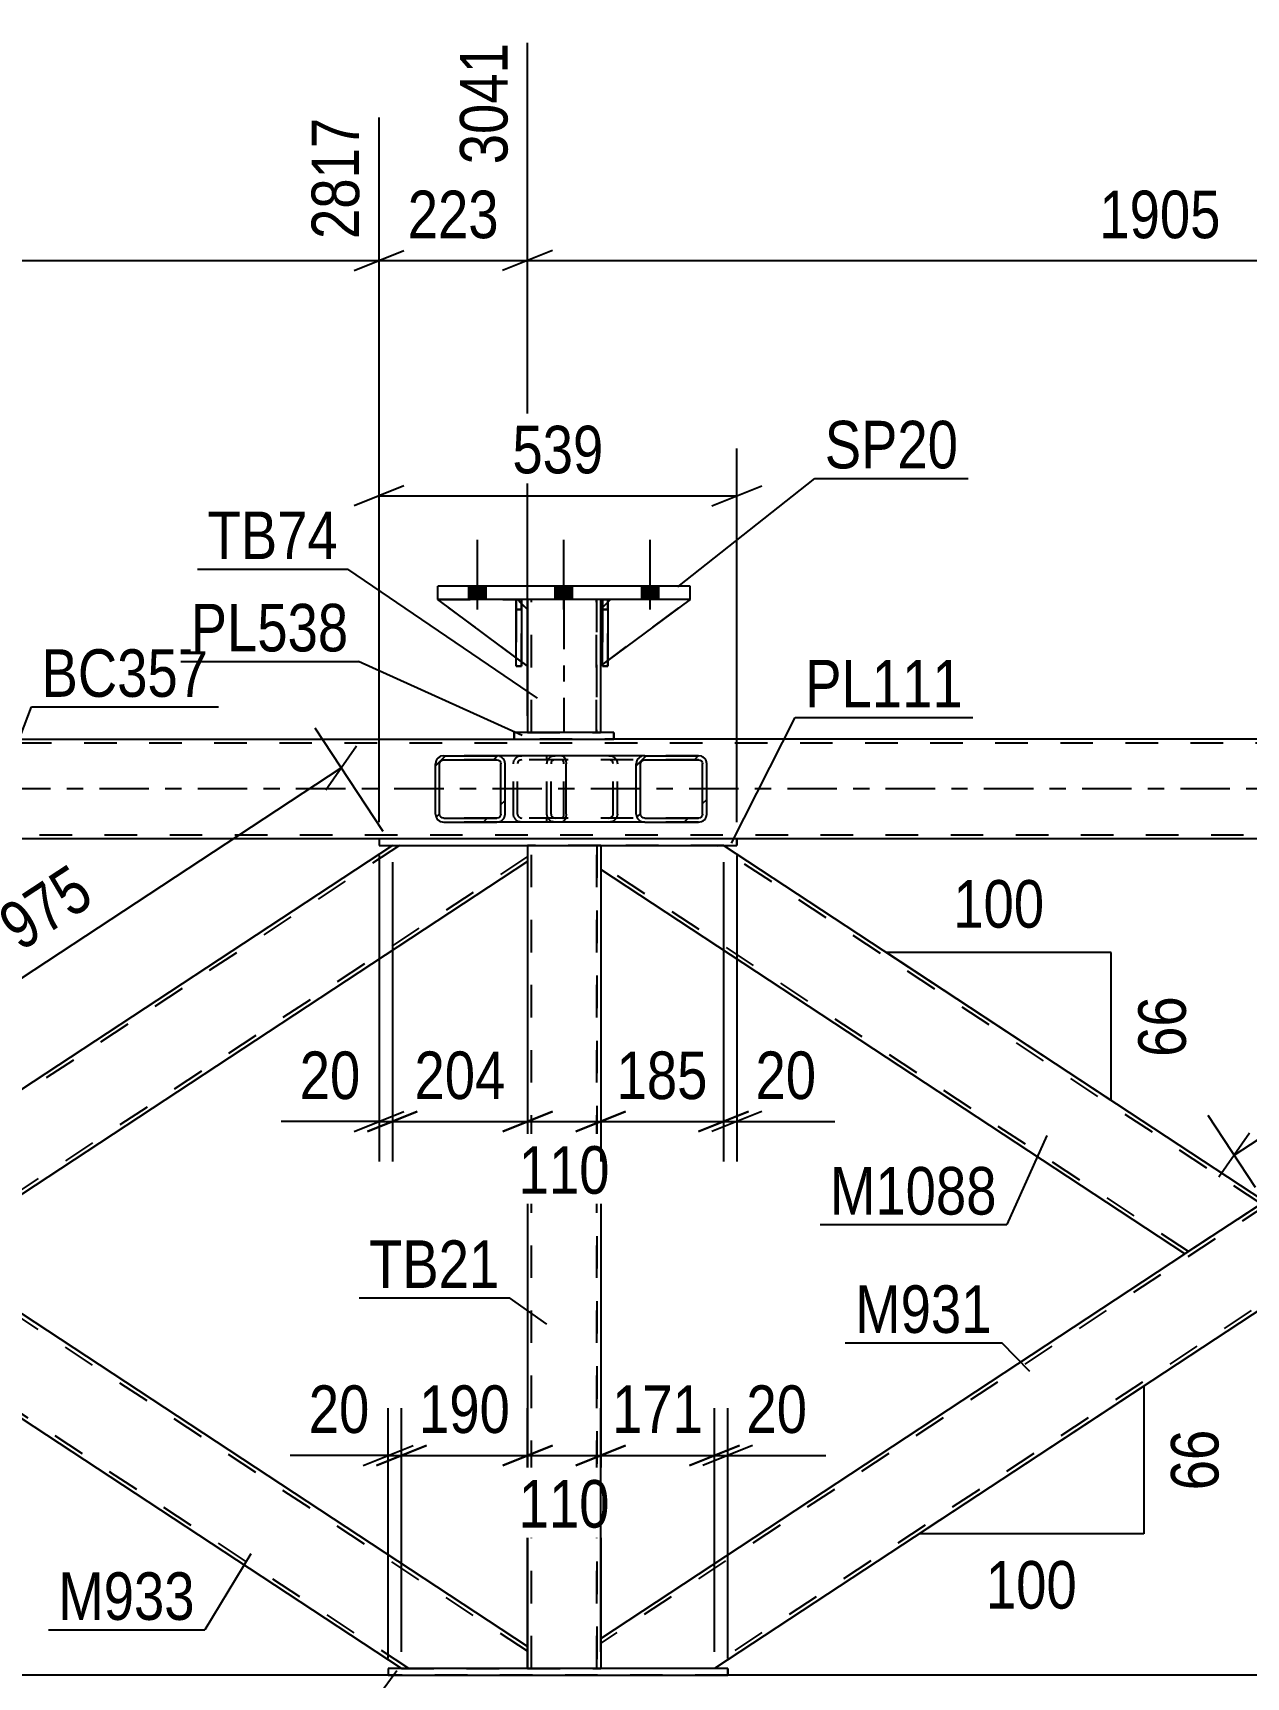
# Model space of a CAD drawing. Header units: millimetres. Extents: x -853 to 336, y -866 to -25.
# Drawn here: x -694 to -620.9, y -544.6 to -445.6 of the extents above; entities that cross this region are included whole.
import ezdxf

# ---------------------------------------------------------------- set-up
doc = ezdxf.new("R2010")
doc.units = ezdxf.units.MM
doc.linetypes.add('DXK_LINE_DOT2', pattern=[3.9198, 1.9599, -1.9599])
doc.linetypes.add('DXK_LINE_DOT3', pattern=[5.9187, 2.979, -0.9799, 0.9799, -0.9799])
doc.styles.add('Arial Narrow', font='ARIALN.TTF', dxfattribs={"height": 0.2})

# ---------------------------------------------------------------- blocks, each defined once
blk = doc.blocks.new('Part-570393679-5913 - 5909')
at = {"linetype": 'Continuous'}
h = blk.add_hatch(dxfattribs=at)
h.set_pattern_fill('', scale=0.7, style=0, pattern_type=0)
h.set_pattern_definition([(45, (-669.7082, -492.8504), (-1.57154, 1.57154), [])])
h.paths.add_polyline_path([(-669.747, -492.667), (-669.708, -492.85), (-669.599, -493.006), (-669.436, -493.11), (-669.243, -493.147), (-666.054, -493.147), (-665.861, -493.11), (-665.698, -493.006), (-665.589, -492.85), (-665.55, -492.667), (-665.55, -489.627), (-665.589, -489.443), (-665.698, -489.287), (-665.861, -489.183), (-666.054, -489.147), (-669.243, -489.147), (-669.436, -489.183), (-669.599, -489.287), (-669.708, -489.443), (-669.747, -489.627)])
h.paths.add_polyline_path([(-669.476, -489.535), (-669.421, -489.457), (-669.339, -489.405), (-669.243, -489.387), (-666.054, -489.387), (-665.957, -489.405), (-665.876, -489.457), (-665.821, -489.535), (-665.802, -489.627), (-665.802, -492.667), (-665.821, -492.759), (-665.876, -492.836), (-665.957, -492.888), (-666.054, -492.907), (-669.243, -492.907), (-669.339, -492.888), (-669.421, -492.836), (-669.476, -492.759), (-669.495, -492.667), (-669.495, -489.627)])
at = {"color": 2, "linetype": 'Continuous'}
for p, q in [((-669.708, -489.443), (-669.747, -489.627)), ((-669.747, -492.667), (-669.747, -489.627)), ((-669.495, -489.627), (-669.476, -489.535)), ((-669.495, -492.667), (-669.495, -489.627)), ((-669.476, -489.535), (-669.421, -489.457)), ((-669.243, -489.147), (-669.436, -489.183)), ((-669.421, -489.457), (-669.339, -489.405)), ((-669.339, -489.405), (-669.243, -489.387)), ((-669.243, -489.147), (-666.054, -489.147)), ((-669.243, -489.387), (-666.054, -489.387)), ((-662.144, -489.147), (-666.054, -489.147)), ((-665.861, -489.183), (-666.054, -489.147)), ((-666.054, -489.387), (-665.957, -489.405)), ((-665.957, -489.405), (-665.876, -489.457)), ((-665.876, -489.457), (-665.821, -489.535)), ((-665.821, -489.535), (-665.802, -489.627)), ((-665.802, -492.667), (-665.802, -489.627)), ((-665.55, -489.627), (-665.589, -489.443)), ((-665.55, -492.667), (-665.55, -489.627)), ((-662.144, -489.147), (-662.041, -489.183)), ((-662.041, -489.183), (-661.953, -489.287)), ((-661.953, -489.287), (-661.895, -489.443)), ((-661.895, -489.443), (-661.875, -489.627)), ((-661.875, -492.667), (-661.875, -489.627)), ((-669.747, -492.667), (-669.708, -492.85)), ((-669.476, -492.759), (-669.495, -492.667)), ((-669.421, -492.836), (-669.476, -492.759)), ((-669.339, -492.888), (-669.421, -492.836)), ((-669.243, -492.907), (-669.339, -492.888)), ((-669.243, -492.907), (-666.054, -492.907)), ((-665.957, -492.888), (-666.054, -492.907)), ((-665.876, -492.836), (-665.957, -492.888)), ((-665.821, -492.759), (-665.876, -492.836)), ((-665.802, -492.667), (-665.821, -492.759)), ((-665.589, -492.85), (-665.55, -492.667)), ((-661.953, -493.006), (-662.041, -493.11)), ((-661.895, -492.85), (-661.953, -493.006)), ((-661.875, -492.667), (-661.895, -492.85)), ((-669.436, -493.11), (-669.243, -493.147)), ((-669.243, -493.147), (-666.054, -493.147)), ((-666.054, -493.147), (-665.861, -493.11)), ((-662.144, -493.147), (-666.054, -493.147)), ((-662.041, -493.11), (-662.144, -493.147))]:
    blk.add_line(p, q, dxfattribs=at)
at = {"color": 7, "linetype": 'DXK_LINE_DOT2'}
for p, q in [((-666.054, -489.147), (-669.243, -489.147)), ((-662.144, -489.387), (-669.243, -489.387)), ((-665.054, -489.627), (-665.016, -489.443)), ((-665.054, -492.667), (-665.054, -489.627)), ((-664.783, -489.535), (-664.803, -489.627)), ((-664.803, -492.667), (-664.803, -489.627)), ((-664.729, -489.457), (-664.783, -489.535)), ((-664.743, -489.183), (-664.551, -489.147)), ((-664.647, -489.405), (-664.729, -489.457)), ((-664.551, -489.387), (-664.647, -489.405)), ((-663.041, -489.387), (-663.041, -489.147)), ((-662.092, -489.405), (-662.144, -489.387)), ((-662.049, -489.457), (-662.092, -489.405)), ((-662.019, -489.535), (-662.049, -489.457)), ((-662.009, -489.627), (-662.019, -489.535)), ((-662.009, -492.667), (-662.009, -489.627)), ((-662.144, -492.907), (-669.243, -492.907)), ((-665.016, -492.85), (-665.054, -492.667)), ((-664.803, -492.667), (-664.783, -492.759)), ((-664.783, -492.759), (-664.729, -492.836)), ((-664.729, -492.836), (-664.707, -492.85)), ((-664.707, -492.85), (-664.647, -492.888)), ((-664.647, -492.888), (-664.551, -492.907)), ((-663.041, -493.147), (-663.041, -492.907)), ((-662.144, -492.907), (-662.092, -492.888)), ((-662.092, -492.888), (-662.049, -492.836)), ((-662.049, -492.836), (-662.019, -492.759)), ((-662.019, -492.759), (-662.009, -492.667)), ((-666.054, -493.147), (-669.243, -493.147)), ((-664.551, -493.147), (-664.743, -493.11))]:
    blk.add_line(p, q, dxfattribs=at)
at = {"color": 2, "linetype": 'Continuous'}
for centre, start, end in [((-669.258, -489.642), 111.1513, 156.10485), ((-666.039, -489.642), 23.89515, 68.8487), ((-669.258, -492.651), 203.89515, 248.8487), ((-666.039, -492.651), 291.1513, 336.10485)]:
    blk.add_arc(centre, 0.492, start, end, dxfattribs=at)
at = {"color": 7, "linetype": 'DXK_LINE_DOT2'}
for centre, start, end in [((-664.566, -489.642), 111.15131, 156.10486), ((-664.566, -492.651), 203.89514, 248.84869)]:
    blk.add_arc(centre, 0.492, start, end, dxfattribs=at)
blk = doc.blocks.new('Part-570393679-5984 - 5909')
at = {"color": 7, "linetype": 'DXK_LINE_DOT2'}
for p, q in [((-659.794, -494.547), (-664.194, -494.547)), ((-664.194, -494.547), (-664.194, -495.438)), ((-664.194, -494.547), (-664.194, -544.106)), ((-663.954, -544.106), (-663.954, -494.547)), ((-663.954, -544.106), (-663.954, -494.547)), ((-660.034, -544.106), (-660.034, -494.547)), ((-660.034, -494.547), (-660.034, -544.106)), ((-659.794, -494.547), (-659.794, -495.932)), ((-659.794, -494.547), (-659.794, -544.106)), ((-659.794, -542.361), (-659.794, -544.106)), ((-664.194, -542.855), (-664.194, -544.106)), ((-664.194, -544.106), (-659.794, -544.106))]:
    blk.add_line(p, q, dxfattribs=at)
at = {"color": 2, "linetype": 'Continuous'}
for p, q in [((-664.194, -495.438), (-664.194, -542.855)), ((-659.794, -495.932), (-659.794, -542.361))]:
    blk.add_line(p, q, dxfattribs=at)
blk = doc.blocks.new('Part-570393679-6314 - 5909')
at = {"color": 2, "linetype": 'Continuous'}
for p, q in [((-664.206, -479.746), (-664.206, -480.346)), ((-659.806, -479.746), (-659.806, -480.346)), ((-664.206, -483.746), (-664.206, -487.747)), ((-659.806, -483.746), (-659.806, -487.747))]:
    blk.add_line(p, q, dxfattribs=at)
at = {"color": 7, "linetype": 'DXK_LINE_DOT2'}
for p, q in [((-659.806, -479.746), (-664.206, -479.746)), ((-664.206, -479.746), (-664.206, -487.747)), ((-663.966, -487.747), (-663.966, -479.746)), ((-663.966, -487.747), (-663.966, -479.746)), ((-660.046, -487.747), (-660.046, -479.746)), ((-660.046, -479.746), (-660.046, -487.747)), ((-659.806, -479.746), (-659.806, -487.747)), ((-664.206, -480.346), (-664.206, -483.746)), ((-659.806, -480.346), (-659.806, -483.746)), ((-664.206, -487.747), (-659.806, -487.747))]:
    blk.add_line(p, q, dxfattribs=at)
at = {"color": 7, "linetype": 'DXK_LINE_DOT3'}
blk.add_line((-662.006, -479.746), (-662.006, -487.747), dxfattribs=at)
blk = doc.blocks.new('Part-570393679-5993 - 5909')
at = {"linetype": 'Continuous'}
h = blk.add_hatch(dxfattribs=at)
h.set_pattern_fill('', scale=0.7, style=0, pattern_type=0)
h.set_pattern_definition([(45, (-657.6169, -492.8504), (-1.57154, 1.57154), [])])
h.paths.add_polyline_path([(-657.656, -492.667), (-657.617, -492.85), (-657.506, -493.006), (-657.34, -493.11), (-657.145, -493.147), (-653.91, -493.147), (-653.714, -493.11), (-653.549, -493.006), (-653.438, -492.85), (-653.399, -492.667), (-653.399, -489.627), (-653.438, -489.443), (-653.549, -489.287), (-653.714, -489.183), (-653.91, -489.147), (-657.145, -489.147), (-657.34, -489.183), (-657.506, -489.287), (-657.617, -489.443), (-657.656, -489.627)])
h.paths.add_polyline_path([(-657.381, -489.535), (-657.326, -489.457), (-657.243, -489.405), (-657.145, -489.387), (-653.91, -489.387), (-653.812, -489.405), (-653.729, -489.457), (-653.674, -489.535), (-653.654, -489.627), (-653.654, -492.667), (-653.674, -492.759), (-653.729, -492.836), (-653.812, -492.888), (-653.91, -492.907), (-657.145, -492.907), (-657.243, -492.888), (-657.326, -492.836), (-657.381, -492.759), (-657.4, -492.667), (-657.4, -489.627)])
at = {"color": 7, "linetype": 'DXK_LINE_DOT2'}
for p, q in [((-663.041, -489.627), (-663.003, -489.443)), ((-663.041, -492.667), (-663.041, -489.627)), ((-662.767, -489.535), (-662.786, -489.627)), ((-662.786, -492.667), (-662.786, -489.627)), ((-662.711, -489.457), (-662.767, -489.535)), ((-662.726, -489.183), (-662.531, -489.147)), ((-662.628, -489.405), (-662.711, -489.457)), ((-662.531, -489.387), (-662.628, -489.405)), ((-662.144, -489.147), (-662.531, -489.147)), ((-653.91, -489.387), (-662.531, -489.387)), ((-659.296, -489.147), (-659.1, -489.183)), ((-659.198, -489.405), (-659.296, -489.387)), ((-659.115, -489.457), (-659.198, -489.405)), ((-659.06, -489.535), (-659.115, -489.457)), ((-659.04, -489.627), (-659.06, -489.535)), ((-659.04, -492.667), (-659.04, -489.627)), ((-658.824, -489.443), (-658.785, -489.627)), ((-658.785, -492.667), (-658.785, -489.627)), ((-653.91, -489.147), (-657.145, -489.147)), ((-663.003, -492.85), (-663.041, -492.667)), ((-662.786, -492.667), (-662.767, -492.759)), ((-662.767, -492.759), (-662.711, -492.836)), ((-662.711, -492.836), (-662.628, -492.888)), ((-662.628, -492.888), (-662.531, -492.907)), ((-653.91, -492.907), (-662.531, -492.907)), ((-659.296, -492.907), (-659.198, -492.888)), ((-659.198, -492.888), (-659.115, -492.836)), ((-659.115, -492.836), (-659.06, -492.759)), ((-659.06, -492.759), (-659.04, -492.667)), ((-658.785, -492.667), (-658.824, -492.85)), ((-662.531, -493.147), (-662.726, -493.11)), ((-662.144, -493.147), (-662.531, -493.147)), ((-659.1, -493.11), (-659.296, -493.147)), ((-653.91, -493.147), (-657.145, -493.147))]:
    blk.add_line(p, q, dxfattribs=at)
at = {"color": 2, "linetype": 'Continuous'}
for p, q in [((-657.145, -489.147), (-662.144, -489.147)), ((-657.617, -489.443), (-657.656, -489.627)), ((-657.656, -492.667), (-657.656, -489.627)), ((-657.4, -489.627), (-657.381, -489.535)), ((-657.4, -492.667), (-657.4, -489.627)), ((-657.381, -489.535), (-657.326, -489.457)), ((-657.145, -489.147), (-657.34, -489.183)), ((-657.326, -489.457), (-657.243, -489.405)), ((-657.243, -489.405), (-657.145, -489.387)), ((-657.145, -489.147), (-653.91, -489.147)), ((-657.145, -489.387), (-653.91, -489.387)), ((-653.714, -489.183), (-653.91, -489.147)), ((-653.91, -489.387), (-653.812, -489.405)), ((-653.812, -489.405), (-653.729, -489.457)), ((-653.729, -489.457), (-653.674, -489.535)), ((-653.674, -489.535), (-653.654, -489.627)), ((-653.654, -492.667), (-653.654, -489.627)), ((-653.399, -489.627), (-653.438, -489.443)), ((-653.399, -492.667), (-653.399, -489.627)), ((-657.656, -492.667), (-657.617, -492.85)), ((-657.381, -492.759), (-657.4, -492.667)), ((-657.326, -492.836), (-657.381, -492.759)), ((-657.243, -492.888), (-657.326, -492.836)), ((-657.145, -492.907), (-657.243, -492.888)), ((-657.145, -492.907), (-653.91, -492.907)), ((-653.812, -492.888), (-653.91, -492.907)), ((-653.729, -492.836), (-653.812, -492.888)), ((-653.674, -492.759), (-653.729, -492.836)), ((-653.654, -492.667), (-653.674, -492.759)), ((-653.438, -492.85), (-653.399, -492.667)), ((-657.145, -493.147), (-662.144, -493.147)), ((-657.34, -493.11), (-657.145, -493.147)), ((-657.145, -493.147), (-653.91, -493.147)), ((-653.91, -493.147), (-653.714, -493.11))]:
    blk.add_line(p, q, dxfattribs=at)
at = {"color": 7, "linetype": 'DXK_LINE_DOT2'}
for centre, start, end in [((-662.55, -489.647), 110.75832, 155.68005), ((-659.276, -489.647), 24.31995, 69.24168), ((-662.55, -492.646), 204.31995, 249.24168), ((-659.276, -492.646), 290.75832, 335.68005)]:
    blk.add_arc(centre, 0.496, start, end, dxfattribs=at)
at = {"color": 2, "linetype": 'Continuous'}
for centre, start, end in [((-657.164, -489.647), 110.75833, 155.68006), ((-653.89, -489.647), 24.31994, 69.24167), ((-657.164, -492.646), 204.31994, 249.24167), ((-653.89, -492.646), 290.75833, 335.68006)]:
    blk.add_arc(centre, 0.496, start, end, dxfattribs=at)
blk = doc.blocks.new('Part-570393679-6016 - 5909')
at = {"color": 2, "linetype": 'Continuous'}
for p, q in [((-700.132, -519.146), (-704.936, -522.306)), ((-700.132, -519.146), (-700.132, -519.146)), ((-664.194, -542.786), (-700.132, -519.146)), ((-704.936, -522.306), (-704.936, -522.306)), ((-671.795, -544.106), (-704.936, -522.306)), ((-664.194, -542.855), (-664.194, -544.106))]:
    blk.add_line(p, q, dxfattribs=at)
at = {"color": 7, "linetype": 'DXK_LINE_DOT2'}
for p, q in [((-700.165, -519.168), (-700.569, -519.434)), ((-700.569, -519.434), (-700.569, -519.434)), ((-700.569, -519.434), (-700.569, -519.434)), ((-700.35, -519.29), (-700.35, -519.29)), ((-664.194, -543.073), (-700.35, -519.29)), ((-700.132, -519.146), (-700.132, -519.146)), ((-704.718, -522.163), (-704.701, -522.152)), ((-671.359, -544.106), (-704.718, -522.163)), ((-664.194, -544.106), (-664.194, -542.786)), ((-664.194, -542.786), (-664.194, -542.786)), ((-664.194, -542.786), (-664.194, -542.786)), ((-664.194, -542.786), (-664.194, -542.855)), ((-664.194, -543.073), (-664.194, -543.141)), ((-671.795, -544.106), (-664.194, -544.106)), ((-671.795, -544.106), (-671.795, -544.106))]:
    blk.add_line(p, q, dxfattribs=at)
blk = doc.blocks.new('Part-570393679-6063 - 5909')
at = {"color": 2, "linetype": 'Continuous'}
for p, q in [((-659.794, -494.547), (-659.794, -495.932)), ((-619.802, -515.987), (-652.396, -494.547)), ((-624.606, -519.146), (-659.794, -496)), ((-619.802, -515.987), (-624.606, -519.146)), ((-619.802, -515.987), (-619.802, -515.987))]:
    blk.add_line(p, q, dxfattribs=at)
at = {"color": 7, "linetype": 'DXK_LINE_DOT2'}
for p, q in [((-659.794, -494.547), (-659.794, -496)), ((-652.396, -494.547), (-659.794, -494.547)), ((-620.02, -516.13), (-652.833, -494.547)), ((-624.387, -519.003), (-659.794, -495.713)), ((-659.794, -495.932), (-659.794, -496)), ((-620.239, -516.274), (-620.239, -516.274)), ((-620.239, -516.274), (-620.239, -516.274)), ((-620.02, -516.13), (-620.071, -516.164)), ((-620.02, -516.13), (-620.02, -516.13)), ((-619.93, -516.071), (-619.93, -516.071)), ((-619.835, -516.008), (-619.835, -516.008)), ((-619.802, -515.987), (-619.802, -515.987)), ((-619.802, -515.987), (-619.802, -515.987)), ((-624.606, -519.146), (-624.606, -519.146))]:
    blk.add_line(p, q, dxfattribs=at)
blk = doc.blocks.new('Part-570393679-6079 - 5909')
at = {"color": 7, "linetype": 'DXK_LINE_DOT2'}
for p, q in [((-671.905, -494.547), (-747.248, -544.106)), ((-672.342, -494.547), (-664.194, -494.547)), ((-672.342, -494.547), (-672.342, -494.547)), ((-664.194, -494.547), (-664.194, -495.507)), ((-664.194, -495.22), (-738.513, -544.106)), ((-664.194, -495.438), (-664.194, -495.463)), ((-664.194, -495.463), (-664.194, -495.507)), ((-664.194, -495.507), (-664.194, -495.507)), ((-664.194, -495.507), (-664.194, -495.507)), ((-709.74, -519.146), (-704.154, -515.472)), ((-700.132, -519.146), (-704.936, -522.306)), ((-747.684, -544.106), (-747.684, -544.106)), ((-747.684, -544.106), (-738.077, -544.106))]:
    blk.add_line(p, q, dxfattribs=at)
at = {"color": 2, "linetype": 'Continuous'}
for p, q in [((-672.342, -494.547), (-704.936, -515.987)), ((-664.194, -494.547), (-664.194, -495.438)), ((-664.194, -495.507), (-700.132, -519.146)), ((-747.684, -544.106), (-709.74, -519.146)), ((-738.077, -544.106), (-704.936, -522.306))]:
    blk.add_line(p, q, dxfattribs=at)
blk = doc.blocks.new('Part-570393679-6100 - 5909')
at = {"color": 2, "linetype": 'Continuous'}
for p, q in [((-764.145, -488.147), (-665.006, -488.147)), ((-494.737, -488.147), (-659.006, -488.147)), ((-673.142, -494.147), (-736.73, -494.147)), ((-588.008, -494.147), (-651.596, -494.147))]:
    blk.add_line(p, q, dxfattribs=at)
at = {"color": 7, "linetype": 'DXK_LINE_DOT2'}
for p, q in [((-89.215, -488.387), (-764.145, -488.387)), ((-89.215, -488.147), (-665.006, -488.147)), ((-665.006, -488.147), (-659.006, -488.147)), ((-764.145, -493.907), (-89.215, -493.907)), ((-651.596, -494.147), (-673.142, -494.147))]:
    blk.add_line(p, q, dxfattribs=at)
at = {"color": 7, "linetype": 'DXK_LINE_DOT3'}
blk.add_line((-89.215, -491.147), (-764.145, -491.147), dxfattribs=at)
blk = doc.blocks.new('Part-570393679-6179 - 5909')
at = {"color": 2, "linetype": 'Continuous'}
for p, q in [((-672.595, -544.506), (-737.277, -544.506)), ((-587.461, -544.506), (-652.142, -544.506))]:
    blk.add_line(p, q, dxfattribs=at)
at = {"color": 7, "linetype": 'DXK_LINE_DOT2'}
blk.add_line((-652.142, -544.506), (-672.595, -544.506), dxfattribs=at)
blk = doc.blocks.new('Part-570393679-6188 - 5909')
at = {"color": 2, "linetype": 'Continuous'}
for p, q in [((-673.142, -494.147), (-673.142, -494.547)), ((-651.596, -494.147), (-673.142, -494.147)), ((-673.142, -494.547), (-651.596, -494.547)), ((-651.596, -494.147), (-651.596, -494.547)), ((-651.596, -494.147), (-651.596, -494.147)), ((-651.596, -494.547), (-651.596, -494.547))]:
    blk.add_line(p, q, dxfattribs=at)
at = {"color": 7, "linetype": 'DXK_LINE_DOT2'}
for p, q in [((-673.142, -494.147), (-673.142, -494.547)), ((-651.596, -494.547), (-651.596, -494.147)), ((-651.596, -494.147), (-651.596, -494.147)), ((-651.596, -494.547), (-651.596, -494.547))]:
    blk.add_line(p, q, dxfattribs=at)
blk = doc.blocks.new('Part-570393679-6213 - 5909')
at = {"color": 2, "linetype": 'Continuous'}
for p, q in [((-672.595, -544.106), (-672.595, -544.506)), ((-652.142, -544.106), (-672.595, -544.106)), ((-672.595, -544.506), (-652.142, -544.506)), ((-652.142, -544.106), (-652.142, -544.506)), ((-652.142, -544.106), (-652.142, -544.106)), ((-652.142, -544.506), (-652.142, -544.506))]:
    blk.add_line(p, q, dxfattribs=at)
at = {"color": 7, "linetype": 'DXK_LINE_DOT2'}
for p, q in [((-672.595, -544.106), (-672.595, -544.506)), ((-652.142, -544.506), (-652.142, -544.106)), ((-652.142, -544.106), (-652.142, -544.106)), ((-652.142, -544.506), (-652.142, -544.506))]:
    blk.add_line(p, q, dxfattribs=at)
blk = doc.blocks.new('Part-570393679-6225 - 5909')
at = {"color": 2, "linetype": 'Continuous'}
for p, q in [((-664.879, -483.247), (-669.606, -479.746)), ((-664.559, -479.993), (-664.206, -480.346)), ((-664.206, -480.346), (-664.206, -483.746)), ((-664.559, -483.484), (-664.206, -483.746))]:
    blk.add_line(p, q, dxfattribs=at)
at = {"color": 7, "linetype": 'DXK_LINE_DOT2'}
for p, q in [((-664.806, -479.746), (-669.606, -479.746)), ((-664.559, -479.993), (-664.806, -479.746)), ((-664.559, -483.484), (-664.879, -483.247))]:
    blk.add_line(p, q, dxfattribs=at)
blk = doc.blocks.new('Part-570393679-6245 - 5909')
at = {"color": 7, "linetype": 'DXK_LINE_DOT2'}
for p, q in [((-659.679, -480.346), (-659.679, -479.746)), ((-659.679, -479.746), (-659.679, -479.746)), ((-659.679, -479.746), (-659.679, -483.746)), ((-659.679, -479.746), (-659.359, -479.746)), ((-659.359, -479.746), (-659.359, -480.346)), ((-659.359, -483.746), (-659.359, -479.746)), ((-659.679, -483.746), (-659.679, -480.346)), ((-659.679, -480.346), (-659.359, -480.346)), ((-659.359, -480.346), (-659.359, -483.746)), ((-659.679, -483.746), (-659.359, -483.746))]:
    blk.add_line(p, q, dxfattribs=at)
blk = doc.blocks.new('Part-570393679-6458 - 5909')
at = {"color": 7, "linetype": 'DXK_LINE_DOT2'}
for p, q in [((-586.771, -494.547), (-659.794, -542.58)), ((-578.036, -494.547), (-653.379, -544.106)), ((-577.6, -494.547), (-587.208, -494.547)), ((-587.208, -494.547), (-587.208, -494.547)), ((-577.6, -494.547), (-577.6, -494.547)), ((-577.6, -494.547), (-577.6, -494.547)), ((-619.802, -515.987), (-624.606, -519.146)), ((-614.998, -519.146), (-619.802, -522.306)), ((-659.794, -542.292), (-659.794, -544.106)), ((-659.794, -542.336), (-659.794, -542.292)), ((-659.794, -542.336), (-659.794, -542.361)), ((-659.794, -542.602), (-659.794, -542.58)), ((-652.942, -544.106), (-659.794, -544.106)), ((-652.942, -544.106), (-652.942, -544.106))]:
    blk.add_line(p, q, dxfattribs=at)
at = {"color": 2, "linetype": 'Continuous'}
for p, q in [((-587.208, -494.547), (-619.802, -515.987)), ((-577.6, -494.547), (-614.998, -519.146)), ((-659.794, -542.292), (-624.606, -519.146)), ((-619.802, -522.306), (-652.942, -544.106)), ((-659.794, -542.361), (-659.794, -544.106))]:
    blk.add_line(p, q, dxfattribs=at)
blk = doc.blocks.new('Part-570393679-6298 - 5909')
at = {"color": 7, "linetype": 'DXK_LINE_DOT2'}
for p, q in [((-664.206, -483.746), (-669.606, -479.746)), ((-669.606, -479.746), (-664.806, -479.746)), ((-664.806, -479.746), (-664.206, -480.346)), ((-664.206, -480.346), (-664.206, -483.746))]:
    blk.add_line(p, q, dxfattribs=at)
blk = doc.blocks.new('Part-570393679-6304 - 5909')
at = {"color": 2, "linetype": 'Continuous'}
for p, q in [((-669.606, -479.746), (-669.606, -478.946)), ((-654.406, -478.946), (-669.606, -478.946)), ((-654.406, -479.746), (-654.406, -478.946)), ((-654.406, -479.746), (-669.606, -479.746))]:
    blk.add_line(p, q, dxfattribs=at)
at = {"color": 7, "linetype": 'DXK_LINE_DOT2'}
for p, q in [((-669.606, -479.746), (-669.606, -478.946)), ((-654.406, -479.746), (-654.406, -478.946))]:
    blk.add_line(p, q, dxfattribs=at)
blk = doc.blocks.new('Part-570393679-6319 - 5909')
at = {"color": 2, "linetype": 'Continuous'}
for p, q in [((-665.006, -488.147), (-665.006, -487.747)), ((-665.006, -487.747), (-665.006, -487.747)), ((-659.006, -487.747), (-665.006, -487.747)), ((-659.006, -487.747), (-659.006, -488.147)), ((-665.006, -488.147), (-665.006, -488.147)), ((-665.006, -488.147), (-659.006, -488.147))]:
    blk.add_line(p, q, dxfattribs=at)
at = {"color": 7, "linetype": 'DXK_LINE_DOT2'}
for p, q in [((-665.006, -487.747), (-665.006, -488.147)), ((-659.006, -487.747), (-659.006, -487.747)), ((-659.006, -488.147), (-659.006, -487.747)), ((-659.006, -488.147), (-659.006, -488.147))]:
    blk.add_line(p, q, dxfattribs=at)
blk = doc.blocks.new('Part-570393679-6333 - 5909')
at = {"color": 2, "linetype": 'Continuous'}
for p, q in [((-659.359, -479.746), (-659.679, -479.746)), ((-659.679, -483.746), (-659.679, -479.746)), ((-659.359, -479.746), (-659.359, -479.746)), ((-659.359, -479.746), (-659.359, -483.746)), ((-659.359, -483.746), (-659.679, -483.746))]:
    blk.add_line(p, q, dxfattribs=at)
at = {"color": 7, "linetype": 'DXK_LINE_DOT2'}
for p, q in [((-659.679, -479.746), (-659.679, -480.346)), ((-659.359, -480.346), (-659.359, -479.746)), ((-659.359, -480.346), (-659.679, -480.346)), ((-659.679, -480.346), (-659.679, -483.746)), ((-659.359, -483.746), (-659.359, -480.346))]:
    blk.add_line(p, q, dxfattribs=at)
blk = doc.blocks.new('Part-570393679-6334 - 5909')
at = {"color": 7, "linetype": 'DXK_LINE_DOT2'}
for p, q in [((-659.205, -479.746), (-659.805, -480.346)), ((-659.805, -483.746), (-654.406, -479.746)), ((-659.805, -480.346), (-659.205, -479.746)), ((-654.406, -479.746), (-659.205, -479.746)), ((-659.805, -480.346), (-659.805, -483.746)), ((-659.805, -480.346), (-659.805, -480.346)), ((-659.805, -480.346), (-659.805, -483.746))]:
    blk.add_line(p, q, dxfattribs=at)
blk = doc.blocks.new('Part-570393679-6335 - 5909')
at = {"color": 7, "linetype": 'DXK_LINE_DOT2'}
for p, q in [((-659.805, -480.346), (-659.205, -479.746)), ((-659.359, -479.9), (-659.679, -480.22)), ((-654.406, -479.746), (-659.205, -479.746)), ((-659.805, -480.346), (-659.805, -483.746)), ((-659.805, -483.746), (-659.359, -483.416))]:
    blk.add_line(p, q, dxfattribs=at)
at = {"color": 2, "linetype": 'Continuous'}
for p, q in [((-659.205, -479.746), (-659.359, -479.9)), ((-654.406, -479.746), (-659.359, -483.416)), ((-659.679, -480.22), (-659.805, -480.346)), ((-659.805, -480.346), (-659.805, -483.746)), ((-659.805, -480.346), (-659.805, -480.346)), ((-659.679, -483.653), (-659.805, -483.746))]:
    blk.add_line(p, q, dxfattribs=at)
blk = doc.blocks.new('Part-570393679-6394 - 5909')
at = {"color": 2, "linetype": 'Continuous'}
for p, q in [((-664.559, -479.746), (-664.879, -479.746)), ((-664.879, -483.746), (-664.879, -479.746)), ((-664.559, -479.746), (-664.559, -479.746)), ((-664.559, -479.746), (-664.559, -483.746)), ((-664.559, -483.746), (-664.879, -483.746))]:
    blk.add_line(p, q, dxfattribs=at)
at = {"color": 7, "linetype": 'DXK_LINE_DOT2'}
for p, q in [((-664.879, -479.746), (-664.879, -480.346)), ((-664.559, -480.346), (-664.559, -479.746)), ((-664.559, -480.346), (-664.879, -480.346)), ((-664.879, -480.346), (-664.879, -483.746)), ((-664.559, -483.746), (-664.559, -480.346))]:
    blk.add_line(p, q, dxfattribs=at)
blk = doc.blocks.new('Part-570393679-6408 - 5909')
at = {"color": 7, "linetype": 'DXK_LINE_DOT2'}
for p, q in [((-664.879, -480.346), (-664.879, -479.746)), ((-664.879, -479.746), (-664.879, -479.746)), ((-664.879, -479.746), (-664.879, -483.746)), ((-664.879, -479.746), (-664.559, -479.746)), ((-664.559, -479.746), (-664.559, -480.346)), ((-664.559, -483.746), (-664.559, -479.746)), ((-664.879, -483.746), (-664.879, -480.346)), ((-664.879, -480.346), (-664.559, -480.346)), ((-664.559, -480.346), (-664.559, -483.746)), ((-664.879, -483.746), (-664.559, -483.746))]:
    blk.add_line(p, q, dxfattribs=at)
blk = doc.blocks.new('Bolt-570393679-6419 - 5909')
at = {"linetype": 'Continuous'}
for points in [[(-667.726, -479.746), (-666.686, -479.746), (-666.686, -478.946), (-667.726, -478.946)], [(-667.726, -479.746), (-666.686, -479.746), (-666.686, -478.946), (-667.726, -478.946)], [(-667.726, -479.746), (-666.686, -479.746), (-666.686, -478.946), (-667.726, -478.946)], [(-662.526, -479.746), (-661.486, -479.746), (-661.486, -478.946), (-662.526, -478.946)], [(-662.526, -479.746), (-661.486, -479.746), (-661.486, -478.946), (-662.526, -478.946)], [(-657.326, -479.746), (-656.286, -479.746), (-656.286, -478.946), (-657.326, -478.946)], [(-657.326, -479.746), (-656.286, -479.746), (-656.286, -478.946), (-657.326, -478.946)], [(-657.326, -479.746), (-656.286, -479.746), (-656.286, -478.946), (-657.326, -478.946)]]:
    blk.add_hatch(color=1, dxfattribs=at).paths.add_polyline_path(points)
at = {"color": 1, "linetype": 'Continuous'}
for p, q in [((-667.206, -480.346), (-667.206, -476.146)), ((-667.206, -480.346), (-667.206, -476.146)), ((-667.206, -480.346), (-667.206, -476.146)), ((-662.006, -480.346), (-662.006, -476.146)), ((-662.006, -480.346), (-662.006, -476.146)), ((-656.806, -480.346), (-656.806, -476.146)), ((-656.806, -480.346), (-656.806, -476.146)), ((-656.806, -480.346), (-656.806, -476.146)), ((-667.726, -479.746), (-667.726, -478.946)), ((-667.726, -479.746), (-667.726, -478.946)), ((-667.726, -479.746), (-667.726, -478.946)), ((-666.686, -479.746), (-666.686, -478.946)), ((-666.686, -479.746), (-666.686, -478.946)), ((-666.686, -479.746), (-666.686, -478.946)), ((-662.526, -479.746), (-662.526, -478.946)), ((-662.526, -479.746), (-662.526, -478.946)), ((-661.486, -479.746), (-661.486, -478.946)), ((-661.486, -479.746), (-661.486, -478.946)), ((-657.326, -479.746), (-657.326, -478.946)), ((-657.326, -479.746), (-657.326, -478.946)), ((-657.326, -479.746), (-657.326, -478.946)), ((-656.286, -479.746), (-656.286, -478.946)), ((-656.286, -479.746), (-656.286, -478.946)), ((-656.286, -479.746), (-656.286, -478.946))]:
    blk.add_line(p, q, dxfattribs=at)
blk = doc.blocks.new('StraightDimension-570393679-7404 - 5909')
at = {"color": 7, "linetype": 'Continuous'}
for p, q in [((-673.142, -493.147), (-673.142, -450.723)), ((-756.145, -493.147), (-756.145, -452.551)), ((-754.645, -458.735), (-757.645, -459.935)), ((-756.145, -459.335), (-673.142, -459.335)), ((-674.642, -459.935), (-671.642, -458.735))]:
    blk.add_line(p, q, dxfattribs=at)
at = {"color": 0}
blk.add_wipeout([(-710.387, -458.585), (-710.387, -454.385), (-718.9, -454.385), (-718.9, -458.585)], dxfattribs=at)
at = {"color": 3, "style": 'Arial Narrow'}
blk.add_text('2075', height=2.8633, dxfattribs=at).set_placement((-718.3, -457.985))
at = {"color": 0, "linetype": 'Continuous'}
blk.add_wipeout([(-673.742, -450.123), (-677.942, -450.123), (-677.942, -458.635), (-673.742, -458.635)], dxfattribs=at)
at = {"color": 3, "linetype": 'Continuous', "style": 'Arial Narrow'}
blk.add_text('2817', height=2.8633, rotation=90.00021, dxfattribs=at).set_placement((-674.342, -458.035))
blk = doc.blocks.new('AngleDimension-570393679-25964 - 5909')
at = {"color": 7, "linetype": 'Continuous'}
for p, q in [((-627.085, -527.097), (-640.619, -536)), ((-627.085, -527.097), (-627.085, -536)), ((-639.373, -535.18), (-640.619, -536)), ((-627.085, -536), (-640.619, -536))]:
    blk.add_line(p, q, dxfattribs=at)
at = {"color": 0}
for points in [[(-621.985, -529.12), (-626.185, -529.12), (-626.185, -533.977), (-621.985, -533.977)], [(-630.51, -541.1), (-630.51, -536.9), (-637.194, -536.9), (-637.194, -541.1)]]:
    blk.add_wipeout(points, dxfattribs=at)
at = {"color": 3, "style": 'Arial Narrow'}
blk.add_text('66', height=2.8633, rotation=90.00021, dxfattribs=at).set_placement((-622.585, -533.377))
blk.add_text('100', height=2.8633, dxfattribs=at).set_placement((-636.594, -540.5))
blk = doc.blocks.new('AngleDimension-570393679-25966 - 5909')
at = {"color": 7, "linetype": 'Continuous'}
for p, q in [((-639.808, -502.827), (-642.585, -501)), ((-629.051, -501), (-642.585, -501)), ((-629.051, -509.903), (-642.585, -501)), ((-629.051, -509.903), (-629.051, -501))]:
    blk.add_line(p, q, dxfattribs=at)
at = {"color": 0}
for points in [[(-632.476, -500.1), (-632.476, -495.9), (-639.16, -495.9), (-639.16, -500.1)], [(-623.951, -503.023), (-628.151, -503.023), (-628.151, -507.88), (-623.951, -507.88)]]:
    blk.add_wipeout(points, dxfattribs=at)
at = {"color": 3, "style": 'Arial Narrow'}
blk.add_text('100', height=2.8633, dxfattribs=at).set_placement((-638.56, -499.5))
blk.add_text('66', height=2.8633, rotation=90.00021, dxfattribs=at).set_placement((-624.551, -507.28))
blk = doc.blocks.new('StraightDimension-570393679-7394 - 5909')
at = {"color": 7, "linetype": 'Continuous'}
for p, q in [((-664.206, -486.747), (-664.206, -446.223)), ((-673.142, -493.147), (-673.142, -450.723)), ((-674.642, -459.935), (-671.642, -458.735)), ((-673.142, -459.335), (-664.206, -459.335)), ((-662.706, -458.735), (-665.706, -459.935))]:
    blk.add_line(p, q, dxfattribs=at)
at = {"color": 0}
blk.add_wipeout([(-665.331, -458.585), (-665.331, -454.385), (-672.016, -454.385), (-672.016, -458.585)], dxfattribs=at)
at = {"color": 3, "style": 'Arial Narrow'}
blk.add_text('223', height=2.8633, dxfattribs=at).set_placement((-671.416, -457.985))
at = {"color": 0, "linetype": 'Continuous'}
blk.add_wipeout([(-664.806, -445.623), (-669.006, -445.623), (-669.006, -454.135), (-664.806, -454.135)], dxfattribs=at)
at = {"color": 3, "linetype": 'Continuous', "style": 'Arial Narrow'}
blk.add_text('3041', height=2.8633, rotation=90.00021, dxfattribs=at).set_placement((-665.406, -453.535))
blk = doc.blocks.new('StraightDimension-570393679-6998 - 5909')
at = {"color": 7, "linetype": 'Continuous'}
for p, q in [((-673.142, -495.147), (-673.142, -513.57)), ((-672.342, -495.547), (-672.342, -513.57)), ((-674.642, -511.77), (-671.642, -510.57)), ((-670.842, -510.57), (-673.842, -511.77)), ((-673.142, -511.17), (-679.048, -511.17)), ((-673.142, -511.17), (-679.048, -511.17)), ((-673.142, -511.17), (-672.342, -511.17))]:
    blk.add_line(p, q, dxfattribs=at)
at = {"color": 0}
blk.add_wipeout([(-673.667, -510.42), (-673.667, -506.22), (-678.523, -506.22), (-678.523, -510.42)], dxfattribs=at)
at = {"color": 3, "style": 'Arial Narrow'}
blk.add_text('20', height=2.8633, dxfattribs=at).set_placement((-677.923, -509.82))
blk = doc.blocks.new('StraightDimension-570393679-7006 - 5909')
at = {"color": 7, "linetype": 'Continuous'}
for p, q in [((-672.342, -495.547), (-672.342, -513.57)), ((-664.194, -495.547), (-664.194, -513.57)), ((-673.842, -511.77), (-670.842, -510.57)), ((-662.694, -510.57), (-665.694, -511.77)), ((-672.342, -511.17), (-664.194, -511.17))]:
    blk.add_line(p, q, dxfattribs=at)
at = {"color": 0}
blk.add_wipeout([(-664.926, -510.42), (-664.926, -506.22), (-671.61, -506.22), (-671.61, -510.42)], dxfattribs=at)
at = {"color": 3, "style": 'Arial Narrow'}
blk.add_text('204', height=2.8633, dxfattribs=at).set_placement((-671.01, -509.82))
blk = doc.blocks.new('StraightDimension-570393679-7014 - 5909')
at = {"color": 7, "linetype": 'Continuous'}
for p, q in [((-664.194, -495.547), (-664.194, -514.02)), ((-659.794, -495.547), (-659.794, -514.02)), ((-665.694, -511.77), (-662.694, -510.57)), ((-658.294, -510.57), (-661.294, -511.77)), ((-664.194, -511.17), (-659.794, -511.17))]:
    blk.add_line(p, q, dxfattribs=at)
at = {"color": 0}
blk.add_wipeout([(-658.652, -516.12), (-658.652, -511.92), (-665.336, -511.92), (-665.336, -516.12)], dxfattribs=at)
at = {"color": 3, "style": 'Arial Narrow'}
blk.add_text('110', height=2.8633, dxfattribs=at).set_placement((-664.736, -515.52))
blk = doc.blocks.new('StraightDimension-570393679-7024 - 5909')
at = {"color": 7, "linetype": 'Continuous'}
for p, q in [((-659.794, -495.547), (-659.794, -513.57)), ((-652.396, -495.547), (-652.396, -513.57)), ((-661.294, -511.77), (-658.294, -510.57)), ((-650.896, -510.57), (-653.896, -511.77)), ((-659.794, -511.17), (-652.396, -511.17))]:
    blk.add_line(p, q, dxfattribs=at)
at = {"color": 0}
blk.add_wipeout([(-652.753, -510.42), (-652.753, -506.22), (-659.437, -506.22), (-659.437, -510.42)], dxfattribs=at)
at = {"color": 3, "style": 'Arial Narrow'}
blk.add_text('185', height=2.8633, dxfattribs=at).set_placement((-658.837, -509.82))
blk = doc.blocks.new('StraightDimension-570393679-7032 - 5909')
at = {"color": 7, "linetype": 'Continuous'}
for p, q in [((-652.396, -495.547), (-652.396, -513.57)), ((-651.596, -495.147), (-651.596, -513.57)), ((-653.896, -511.77), (-650.896, -510.57)), ((-650.096, -510.57), (-653.096, -511.77)), ((-652.396, -511.17), (-651.596, -511.17)), ((-651.596, -511.17), (-645.69, -511.17)), ((-651.596, -511.17), (-645.69, -511.17))]:
    blk.add_line(p, q, dxfattribs=at)
at = {"color": 0}
blk.add_wipeout([(-646.215, -510.42), (-646.215, -506.22), (-651.071, -506.22), (-651.071, -510.42)], dxfattribs=at)
at = {"color": 3, "style": 'Arial Narrow'}
blk.add_text('20', height=2.8633, dxfattribs=at).set_placement((-650.471, -509.82))
blk = doc.blocks.new('StraightDimension-570393679-7093 - 5909')
at = {"color": 7, "linetype": 'Continuous'}
for p, q in [((-587.757, -493.711), (-590.607, -489.378)), ((-589.965, -493.085), (-588.118, -490.434)), ((-621.635, -513.199), (-589.041, -491.759)), ((-620.351, -515.151), (-623.202, -510.818)), ((-620.712, -511.873), (-622.559, -514.525))]:
    blk.add_line(p, q, dxfattribs=at)
at = {"color": 0}
blk.add_wipeout([(-602.958, -500.016), (-605.266, -496.507), (-610.851, -500.18), (-608.543, -503.689)], dxfattribs=at)
at = {"color": 3, "style": 'Arial Narrow'}
blk.add_text('975', height=2.8633, rotation=33.33468, dxfattribs=at).set_placement((-608.371, -502.858))
blk = doc.blocks.new('StraightDimension-570393679-7384 - 5909')
at = {"color": 7, "linetype": 'Continuous'}
for p, q in [((-664.206, -486.747), (-664.206, -446.223)), ((-588.008, -493.147), (-588.008, -450.723)), ((-662.706, -458.735), (-665.706, -459.935)), ((-664.206, -459.335), (-588.008, -459.335)), ((-589.508, -459.935), (-586.508, -458.735))]:
    blk.add_line(p, q, dxfattribs=at)
at = {"color": 0}
blk.add_wipeout([(-621.85, -458.585), (-621.85, -454.385), (-630.363, -454.385), (-630.363, -458.585)], dxfattribs=at)
at = {"color": 3, "style": 'Arial Narrow'}
blk.add_text('1905', height=2.8633, dxfattribs=at).set_placement((-629.763, -457.985))
at = {"color": 0, "linetype": 'Continuous'}
blk.add_wipeout([(-588.608, -450.123), (-592.808, -450.123), (-592.808, -458.635), (-588.608, -458.635)], dxfattribs=at)
at = {"color": 3, "linetype": 'Continuous', "style": 'Arial Narrow'}
blk.add_text('4946', height=2.8633, rotation=90.00021, dxfattribs=at).set_placement((-589.208, -458.035))
blk = doc.blocks.new('StraightDimension-570393679-7512 - 5909')
at = {"color": 7, "linetype": 'Continuous'}
for p, q in [((-671.795, -543.106), (-671.795, -528.424)), ((-664.194, -543.106), (-664.194, -528.424)), ((-673.295, -531.874), (-670.295, -530.674)), ((-671.795, -531.274), (-664.194, -531.274)), ((-662.694, -530.674), (-665.694, -531.874))]:
    blk.add_line(p, q, dxfattribs=at)
at = {"color": 0}
blk.add_wipeout([(-664.652, -530.524), (-664.652, -526.324), (-671.337, -526.324), (-671.337, -530.524)], dxfattribs=at)
at = {"color": 3, "style": 'Arial Narrow'}
blk.add_text('190', height=2.8633, dxfattribs=at).set_placement((-670.737, -529.924))
blk = doc.blocks.new('StraightDimension-570393679-7520 - 5909')
at = {"color": 7, "linetype": 'Continuous'}
for p, q in [((-672.595, -543.506), (-672.595, -528.424)), ((-671.795, -543.106), (-671.795, -528.424)), ((-672.595, -531.274), (-678.502, -531.274)), ((-672.595, -531.274), (-678.502, -531.274)), ((-674.095, -531.874), (-671.095, -530.674)), ((-670.295, -530.674), (-673.295, -531.874)), ((-672.595, -531.274), (-671.795, -531.274))]:
    blk.add_line(p, q, dxfattribs=at)
at = {"color": 0}
blk.add_wipeout([(-673.12, -530.524), (-673.12, -526.324), (-677.977, -526.324), (-677.977, -530.524)], dxfattribs=at)
at = {"color": 3, "style": 'Arial Narrow'}
blk.add_text('20', height=2.8633, dxfattribs=at).set_placement((-677.377, -529.924))
blk = doc.blocks.new('StraightDimension-570393679-7528 - 5909')
at = {"color": 7, "linetype": 'Continuous'}
for p, q in [((-664.194, -543.106), (-664.194, -528.874)), ((-659.794, -543.106), (-659.794, -528.874)), ((-665.694, -531.874), (-662.694, -530.674)), ((-664.194, -531.274), (-659.794, -531.274)), ((-658.294, -530.674), (-661.294, -531.874))]:
    blk.add_line(p, q, dxfattribs=at)
at = {"color": 0}
blk.add_wipeout([(-658.652, -536.224), (-658.652, -532.024), (-665.336, -532.024), (-665.336, -536.224)], dxfattribs=at)
at = {"color": 3, "style": 'Arial Narrow'}
blk.add_text('110', height=2.8633, dxfattribs=at).set_placement((-664.736, -535.624))
blk = doc.blocks.new('StraightDimension-570393679-7538 - 5909')
at = {"color": 7, "linetype": 'Continuous'}
for p, q in [((-659.794, -543.106), (-659.794, -528.424)), ((-652.942, -543.106), (-652.942, -528.424)), ((-661.294, -531.874), (-658.294, -530.674)), ((-659.794, -531.274), (-652.942, -531.274)), ((-651.442, -530.674), (-654.442, -531.874))]:
    blk.add_line(p, q, dxfattribs=at)
at = {"color": 0}
blk.add_wipeout([(-653.026, -530.524), (-653.026, -526.324), (-659.71, -526.324), (-659.71, -530.524)], dxfattribs=at)
at = {"color": 3, "style": 'Arial Narrow'}
blk.add_text('171', height=2.8633, dxfattribs=at).set_placement((-659.11, -529.924))
blk = doc.blocks.new('StraightDimension-570393679-7546 - 5909')
at = {"color": 7, "linetype": 'Continuous'}
for p, q in [((-652.942, -543.106), (-652.942, -528.424)), ((-652.142, -543.506), (-652.142, -528.424)), ((-654.442, -531.874), (-651.442, -530.674)), ((-650.642, -530.674), (-653.642, -531.874)), ((-652.942, -531.274), (-652.142, -531.274)), ((-652.142, -531.274), (-646.236, -531.274)), ((-652.142, -531.274), (-646.236, -531.274))]:
    blk.add_line(p, q, dxfattribs=at)
at = {"color": 0}
blk.add_wipeout([(-646.761, -530.524), (-646.761, -526.324), (-651.617, -526.324), (-651.617, -530.524)], dxfattribs=at)
at = {"color": 3, "style": 'Arial Narrow'}
blk.add_text('20', height=2.8633, dxfattribs=at).set_placement((-651.017, -529.924))
blk = doc.blocks.new('StraightDimension-570393679-7571 - 5909')
at = {"color": 7, "linetype": 'Continuous'}
for p, q in [((-673.142, -493.147), (-673.142, -470.643)), ((-651.596, -493.147), (-651.596, -470.643)), ((-671.642, -472.893), (-674.642, -474.093)), ((-653.096, -474.093), (-650.096, -472.893)), ((-673.142, -473.493), (-651.596, -473.493))]:
    blk.add_line(p, q, dxfattribs=at)
at = {"color": 0}
blk.add_wipeout([(-659.027, -472.743), (-659.027, -468.543), (-665.711, -468.543), (-665.711, -472.743)], dxfattribs=at)
at = {"color": 3, "style": 'Arial Narrow'}
blk.add_text('539', height=2.8633, dxfattribs=at).set_placement((-665.111, -472.143))
blk = doc.blocks.new('StraightDimension-570393679-7674 - 5909')
at = {"color": 7, "linetype": 'Continuous'}
for p, q in [((-672.891, -493.711), (-676.983, -487.49)), ((-676.341, -491.197), (-674.494, -488.546)), ((-708.011, -511.311), (-675.417, -489.871)), ((-705.486, -515.151), (-709.578, -508.93)), ((-707.088, -509.986), (-708.935, -512.637))]:
    blk.add_line(p, q, dxfattribs=at)
at = {"color": 0}
blk.add_wipeout([(-689.334, -498.128), (-691.642, -494.619), (-697.227, -498.292), (-694.919, -501.801)], dxfattribs=at)
at = {"color": 3, "style": 'Arial Narrow'}
blk.add_text('975', height=2.8633, rotation=33.33468, dxfattribs=at).set_placement((-694.747, -500.97))
blk = doc.blocks.new('Mark-570393679-6310 - 5909')
at = {"color": 30, "linetype": 'Continuous'}
for p in [(-684.07, -477.906), (-663.6, -485.689)]:
    blk.add_line(p, (-675.016, -477.906), dxfattribs=at)
at = {"color": 0}
blk.add_wipeout([(-675.616, -477.306), (-675.616, -474.306), (-683.47, -474.306), (-683.47, -477.306)], dxfattribs=at)
blk.add_wipeout([(-675.616, -477.306), (-675.616, -474.306), (-683.47, -474.306), (-683.47, -477.306)], dxfattribs=at)
at = {"color": 3, "style": 'Arial Narrow'}
blk.add_text('TB74', height=2.8633, dxfattribs=at).set_placement((-683.47, -477.306))
blk = doc.blocks.new('Mark-570393679-5980 - 5909')
at = {"color": 30, "linetype": 'Continuous'}
for p in [(-674.345, -521.792), (-663.047, -523.369)]:
    blk.add_line(p, (-665.29, -521.792), dxfattribs=at)
at = {"color": 0}
blk.add_wipeout([(-665.89, -521.192), (-665.89, -518.192), (-673.745, -518.192), (-673.745, -521.192)], dxfattribs=at)
blk.add_wipeout([(-665.89, -521.192), (-665.89, -518.192), (-673.745, -518.192), (-673.745, -521.192)], dxfattribs=at)
at = {"color": 3, "style": 'Arial Narrow'}
blk.add_text('TB21', height=2.8633, dxfattribs=at).set_placement((-673.745, -521.192))
blk = doc.blocks.new('Mark-570393679-6012 - 5909')
at = {"color": 30, "linetype": 'Continuous'}
for p in [(-680.874, -537.195), (-693.059, -541.779)]:
    blk.add_line(p, (-683.636, -541.779), dxfattribs=at)
at = {"color": 0}
blk.add_wipeout([(-684.236, -541.179), (-684.236, -538.179), (-692.459, -538.179), (-692.459, -541.179)], dxfattribs=at)
blk.add_wipeout([(-684.236, -541.179), (-684.236, -538.179), (-692.459, -538.179), (-692.459, -541.179)], dxfattribs=at)
at = {"color": 3, "style": 'Arial Narrow'}
blk.add_text('M933', height=2.8633, dxfattribs=at).set_placement((-692.459, -541.179))
blk = doc.blocks.new('Mark-570393679-6059 - 5909')
at = {"color": 30, "linetype": 'Continuous'}
for p in [(-632.915, -512.018), (-646.583, -517.374)]:
    blk.add_line(p, (-635.331, -517.374), dxfattribs=at)
at = {"color": 0}
blk.add_wipeout([(-635.931, -516.774), (-635.931, -513.774), (-645.983, -513.774), (-645.983, -516.774)], dxfattribs=at)
blk.add_wipeout([(-635.931, -516.774), (-635.931, -513.774), (-645.983, -513.774), (-645.983, -516.774)], dxfattribs=at)
at = {"color": 3, "style": 'Arial Narrow'}
blk.add_text('M1088', height=2.8633, dxfattribs=at).set_placement((-645.983, -516.774))
blk = doc.blocks.new('Mark-570393679-6096 - 5909')
at = {"color": 30, "linetype": 'Continuous'}
for p, q in [((-695.117, -488.961), (-694.07, -486.201)), ((-694.07, -486.201), (-682.821, -486.201))]:
    blk.add_line(p, q, dxfattribs=at)
at = {"color": 0}
blk.add_wipeout([(-683.421, -485.601), (-683.421, -482.601), (-693.47, -482.601), (-693.47, -485.601)], dxfattribs=at)
blk.add_wipeout([(-683.421, -485.601), (-683.421, -482.601), (-693.47, -482.601), (-693.47, -485.601)], dxfattribs=at)
at = {"color": 3, "style": 'Arial Narrow'}
blk.add_text('BC357', height=2.8633, dxfattribs=at).set_placement((-693.47, -485.601))
blk = doc.blocks.new('Mark-570393679-6184 - 5909')
at = {"color": 30, "linetype": 'Continuous'}
for p, q in [((-651.911, -494.412), (-648.076, -486.838)), ((-648.076, -486.838), (-637.373, -486.838))]:
    blk.add_line(p, q, dxfattribs=at)
at = {"color": 0}
blk.add_wipeout([(-637.973, -486.238), (-637.973, -483.238), (-647.476, -483.238), (-647.476, -486.238)], dxfattribs=at)
blk.add_wipeout([(-637.973, -486.238), (-637.973, -483.238), (-647.476, -483.238), (-647.476, -486.238)], dxfattribs=at)
at = {"color": 3, "style": 'Arial Narrow'}
blk.add_text('PL111', height=2.8633, dxfattribs=at).set_placement((-647.476, -486.238))
blk = doc.blocks.new('Mark-570393679-6209 - 5909')
at = {"color": 30, "linetype": 'Continuous'}
for p in [(-672.065, -544.24), (-691.923, -556.75)]:
    blk.add_line(p, (-681.22, -556.75), dxfattribs=at)
at = {"color": 0}
blk.add_wipeout([(-681.82, -556.15), (-681.82, -553.15), (-691.323, -553.15), (-691.323, -556.15)], dxfattribs=at)
blk.add_wipeout([(-681.82, -556.15), (-681.82, -553.15), (-691.323, -553.15), (-691.323, -556.15)], dxfattribs=at)
at = {"color": 3, "style": 'Arial Narrow'}
blk.add_text('PL139', height=2.8633, dxfattribs=at).set_placement((-691.323, -556.15))
blk = doc.blocks.new('Mark-570393679-6300 - 5909')
at = {"color": 30, "linetype": 'Continuous'}
for p, q in [((-655.147, -478.968), (-646.899, -472.445)), ((-646.899, -472.445), (-637.66, -472.445))]:
    blk.add_line(p, q, dxfattribs=at)
at = {"color": 0}
blk.add_wipeout([(-638.26, -471.845), (-638.26, -468.845), (-646.299, -468.845), (-646.299, -471.845)], dxfattribs=at)
blk.add_wipeout([(-638.26, -471.845), (-638.26, -468.845), (-646.299, -468.845), (-646.299, -471.845)], dxfattribs=at)
at = {"color": 3, "style": 'Arial Narrow'}
blk.add_text('SP20', height=2.8633, dxfattribs=at).set_placement((-646.299, -471.845))
blk = doc.blocks.new('Mark-570393679-6315 - 5909')
at = {"color": 30, "linetype": 'Continuous'}
for p in [(-685.087, -483.466), (-664.526, -487.934)]:
    blk.add_line(p, (-674.383, -483.466), dxfattribs=at)
at = {"color": 0}
blk.add_wipeout([(-674.983, -482.866), (-674.983, -479.866), (-684.487, -479.866), (-684.487, -482.866)], dxfattribs=at)
blk.add_wipeout([(-674.983, -482.866), (-674.983, -479.866), (-684.487, -479.866), (-684.487, -482.866)], dxfattribs=at)
at = {"color": 3, "style": 'Arial Narrow'}
blk.add_text('PL538', height=2.8633, dxfattribs=at).set_placement((-684.487, -482.866))
blk = doc.blocks.new('Mark-570393679-6454 - 5909')
at = {"color": 30, "linetype": 'Continuous'}
for p in [(-645.061, -524.499), (-633.946, -526.219)]:
    blk.add_line(p, (-635.637, -524.499), dxfattribs=at)
at = {"color": 0}
blk.add_wipeout([(-636.237, -523.899), (-636.237, -520.899), (-644.461, -520.899), (-644.461, -523.899)], dxfattribs=at)
blk.add_wipeout([(-636.237, -523.899), (-636.237, -520.899), (-644.461, -520.899), (-644.461, -523.899)], dxfattribs=at)
at = {"color": 3, "style": 'Arial Narrow'}
blk.add_text('M931', height=2.8633, dxfattribs=at).set_placement((-644.461, -523.899))

msp = doc.modelspace()

# ---------------------------------------------------------------- block references
for name in ['Bolt-570393679-6419 - 5909', 'Part-570393679-6304 - 5909', 'Part-570393679-6225 - 5909', 'Part-570393679-6298 - 5909', 'Part-570393679-6394 - 5909', 'Part-570393679-6408 - 5909', 'Part-570393679-6314 - 5909', 'Part-570393679-6334 - 5909', 'Part-570393679-6335 - 5909', 'Part-570393679-6245 - 5909', 'Part-570393679-6333 - 5909', 'Part-570393679-6319 - 5909', 'Part-570393679-6100 - 5909', 'Part-570393679-5913 - 5909', 'Part-570393679-5993 - 5909', 'Part-570393679-6079 - 5909', 'Part-570393679-6188 - 5909', 'Part-570393679-5984 - 5909', 'Part-570393679-6063 - 5909', 'Part-570393679-6458 - 5909', 'Part-570393679-6016 - 5909', 'Part-570393679-6179 - 5909', 'Part-570393679-6213 - 5909']:
    msp.add_blockref(name, (0, 0))

# ---------------------------------------------------------------- next in the draw order: block references
for name in ['StraightDimension-570393679-7404 - 5909', 'StraightDimension-570393679-7093 - 5909', 'StraightDimension-570393679-6998 - 5909', 'AngleDimension-570393679-25966 - 5909', 'Mark-570393679-5980 - 5909', 'Mark-570393679-6454 - 5909', 'StraightDimension-570393679-7512 - 5909', 'AngleDimension-570393679-25964 - 5909', 'Mark-570393679-6012 - 5909', 'Mark-570393679-6209 - 5909']:
    msp.add_blockref(name, (0, 0))

# ---------------------------------------------------------------- next in the draw order: block references
for name in ['StraightDimension-570393679-7394 - 5909', 'StraightDimension-570393679-7006 - 5909', 'StraightDimension-570393679-7520 - 5909', 'StraightDimension-570393679-7528 - 5909']:
    msp.add_blockref(name, (0, 0))

# ---------------------------------------------------------------- next in the draw order: block references
for name in ['StraightDimension-570393679-7384 - 5909', 'StraightDimension-570393679-7014 - 5909', 'StraightDimension-570393679-7538 - 5909']:
    msp.add_blockref(name, (0, 0))

# ---------------------------------------------------------------- next in the draw order: block references
for name in ['StraightDimension-570393679-7571 - 5909', 'StraightDimension-570393679-7024 - 5909', 'StraightDimension-570393679-7546 - 5909']:
    msp.add_blockref(name, (0, 0))

# ---------------------------------------------------------------- next in the draw order: block references
for name in ['Mark-570393679-6300 - 5909', 'Mark-570393679-6310 - 5909', 'Mark-570393679-6184 - 5909', 'StraightDimension-570393679-7674 - 5909', 'StraightDimension-570393679-7032 - 5909']:
    msp.add_blockref(name, (0, 0))

# ---------------------------------------------------------------- next in the draw order: block references
for name in ['Mark-570393679-6096 - 5909', 'Mark-570393679-6059 - 5909']:
    msp.add_blockref(name, (0, 0))

# ---------------------------------------------------------------- next in the draw order: block references
msp.add_blockref('Mark-570393679-6315 - 5909', (0, 0))

doc.saveas('drawing.dxf')
